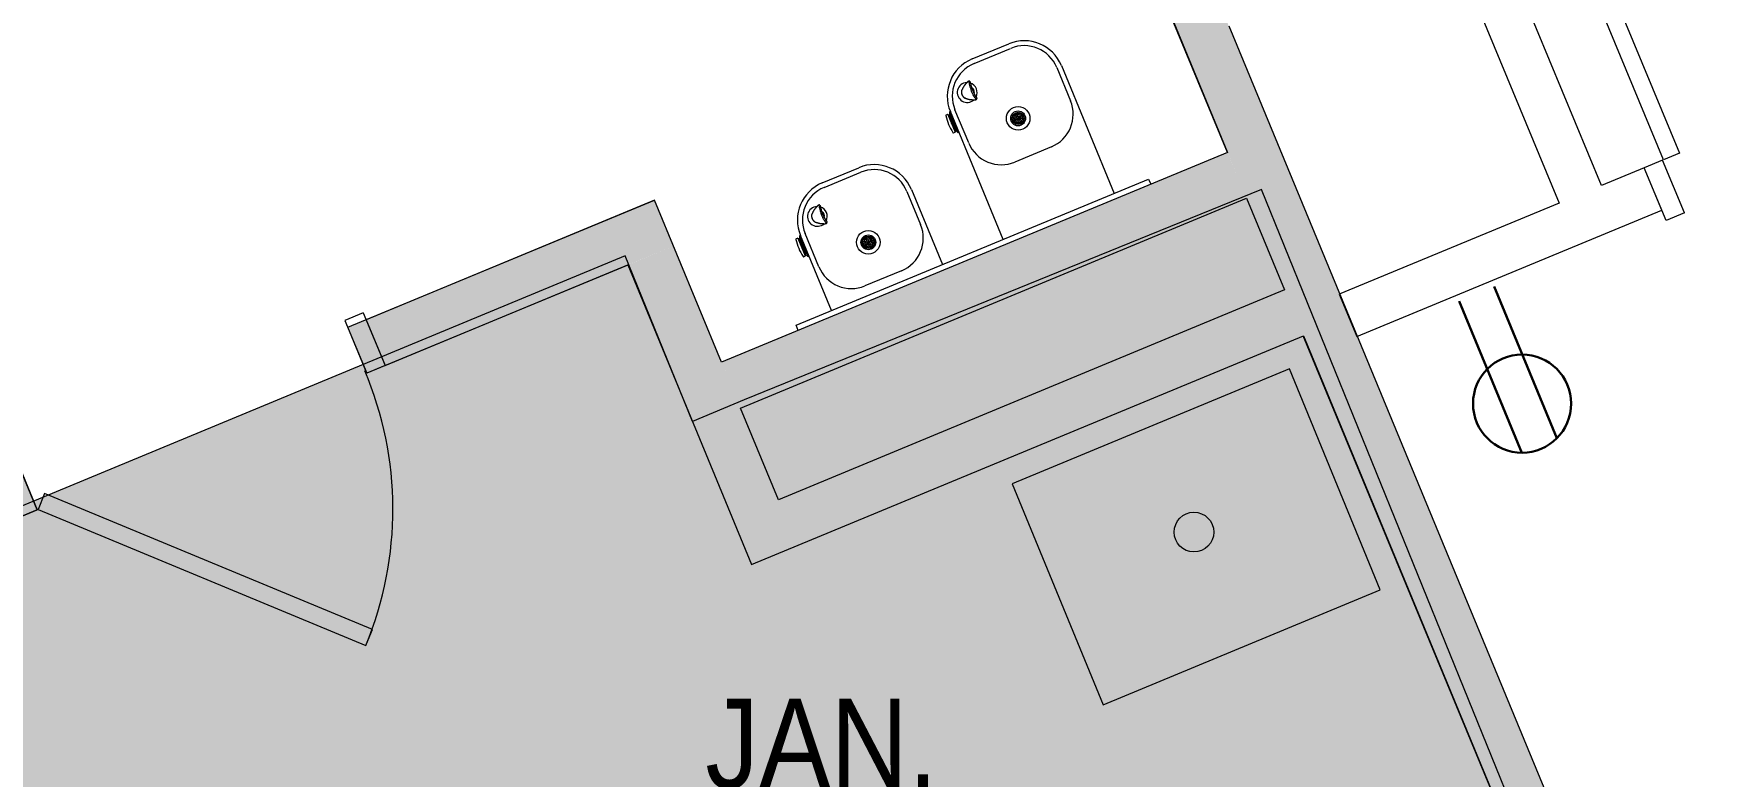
# Model space of a CAD drawing. Header units: inches. Extents: x 488 to 2071, y 800 to 2512.
# Drawn here: x 1135.2 to 1304, y 1503.1 to 1578 of the extents above; entities that cross this region are included whole.
import ezdxf

# ---------------------------------------------------------------- set-up
doc = ezdxf.new("R2010")
doc.units = ezdxf.units.IN
doc.header["$MEASUREMENT"] = 0
for name, color, linetype, lineweight in [('A-ANNO-NOTE', 131, 'Continuous', 30), ('A-DETL-GENF', 92, 'Continuous', 9), ('A-DETL-THIN', 151, 'Continuous', 9), ('A-DOOR', 31, 'Continuous', 13), ('A-DOOR-FRAM', 31, 'Continuous', 20), ('A-Flor-Shel-Text', 8, 'Continuous', 9), ('A-Flor-Shel-Tptn', 8, 'Continuous', 9), ('A-WALL', 113, 'Continuous', 9), ('A-WALL-PATT', 111, 'Continuous', 13), ('A-Wall-Shel', 8, 'Continuous', 9), ('A-Wall-Shel-Fill', 8, 'Continuous', 9), ('I-WALL', 2, 'Continuous', 9), ('P-Fixt-Shel', 8, 'Continuous', 9)]:
    doc.layers.add(name, color=color, linetype=linetype, lineweight=lineweight)
doc.styles.add('Stylus BT', font='stylu.ttf', dxfattribs={"width": 0.9, "height": 9})

# ---------------------------------------------------------------- blocks, each defined once
blk = doc.blocks.new('Revit Link EDITED_dwg-5488103-Level 1 POWER')
at = {"layer": 'A-Wall-Shel-Fill'}
h = blk.add_hatch(color=7, dxfattribs=at)
h.paths.add_polyline_path([(1377.13, 1436.77), (1377.13, 1436.83), (1375.21, 1437.62), (1330.52, 1456.14), (1330.49, 1456.09), (1376.75, 1436.93)], flags=0)
h.paths.add_polyline_path([(1327.95, 1457.14), (1327.95, 1457.2), (1301.56, 1468.14), (1300.91, 1469.7), (1299.27, 1469.02), (1327.72, 1457.24)], flags=0)
h.paths.add_polyline_path([(1289.55, 1465.37), (1291.54, 1466.2), (1289.76, 1470.49), (1294.44, 1472.43), (1294.3, 1472.75), (1287.64, 1469.99), (1289.45, 1465.61)], flags=0)
h.paths.add_polyline_path([(1210.36, 1531.02), (1261.41, 1552.17), (1257.57, 1561.41), (1206.53, 1540.26), (1209.56, 1532.94)], flags=0)
h.paths.add_polyline_path([(1168.82, 1543.77), (1170.66, 1544.54), (1168.75, 1549.16), (1166.9, 1548.41), (1168.75, 1543.94)], flags=0)
h.paths.add_polyline_path([(1255.66, 1566.03), (1255.67, 1566.03), (1255.66, 1566.03)], flags=0)
h = blk.add_hatch(color=7, dxfattribs=at)
h.paths.add_polyline_path([(1322.58, 1336.49), (1327.64, 1341.55), (1309.11, 1349.23), (1320.99, 1338)], flags=0)
h.paths.add_polyline_path([(1250.93, 1391.72), (1250.93, 1391.72), (1250.93, 1391.72)], flags=0)
h.paths.add_polyline_path([(1257.45, 1394.43), (1257.45, 1394.43), (1257.45, 1394.43)], flags=0)
h.paths.add_polyline_path([(1246.73, 1447.6), (1246.73, 1447.62), (1198.66, 1467.5), (1196.96, 1463.37), (1192.34, 1465.28), (1194.02, 1469.46), (1118, 1500.92), (1116.29, 1496.78), (1111.67, 1498.7), (1125.09, 1531.08), (1131.79, 1533.86), (1133.71, 1529.24), (1128.91, 1527.25), (1119.93, 1505.56), (1247.21, 1452.87), (1252.81, 1455.19), (1254.59, 1450.89), (1256.29, 1451.59), (1254.38, 1456.21), (1246.73, 1453.06), (1120, 1505.56), (1128.99, 1527.27), (1135.56, 1529.99), (1133.64, 1534.63), (1125.01, 1531.06), (1111.03, 1497.31), (1115.77, 1495.35), (1118.06, 1500.89), (1194.02, 1469.43), (1191.73, 1463.89), (1196.39, 1461.95), (1198.69, 1467.5), (1246.68, 1447.62)], flags=0)
at = {"layer": 'A-Wall-Shel', "color": 7}
blk.add_line((1255.66, 1566.03), (1248.89, 1582.37), dxfattribs=at)
at = {"layer": 'A-Wall-Shel', "color": 7, "flags": 128}
for points in [[(1195.15, 1554.68), (1168.82, 1543.77), (1166.9, 1548.41), (1197.85, 1561.23)], [(1291.54, 1466.2), (1289.55, 1465.37), (1287.64, 1469.99), (1294.3, 1472.75), (1263.31, 1547.55)], [(1120, 1505.56), (1128.99, 1527.27), (1135.56, 1529.99), (1133.64, 1534.63), (1125.01, 1531.06), (1111.03, 1497.31), (1115.77, 1495.35), (1118.06, 1500.89)]]:
    blk.add_lwpolyline(points, dxfattribs=at)
at = {"layer": 'P-Fixt-Shel', "color": 7}
for p, q in [((1229.9, 1575.45), (1233.59, 1576.98)), ((1230.09, 1574.99), (1233.78, 1576.52)), ((1238.44, 1574.59), (1239.82, 1571.24)), ((1238.9, 1574.78), (1244.23, 1561.9)), ((1228.91, 1572.43), (1228.91, 1572.43)), ((1230.09, 1572.09), (1230.09, 1572.09)), ((1230.09, 1572.09), (1230.09, 1572.09)), ((1230.09, 1572.09), (1230.09, 1572.09)), ((1229.55, 1566.98), (1228.16, 1570.33)), ((1227.42, 1569.86), (1227.26, 1569.79)), ((1227.44, 1569.85), (1228.17, 1568.08)), ((1228.01, 1568), (1228.17, 1568.07)), ((1237.9, 1566.58), (1234.2, 1565.05)), ((1214.77, 1562.96), (1218.47, 1564.49)), ((1214.96, 1562.5), (1218.66, 1564.03)), ((1223.31, 1562.1), (1224.7, 1558.75)), ((1223.78, 1562.29), (1226.91, 1554.73)), ((1214.96, 1559.61), (1214.96, 1559.61)), ((1214.96, 1559.6), (1214.96, 1559.6)), ((1214.96, 1559.6), (1214.96, 1559.6)), ((1212.31, 1557.37), (1212.15, 1557.31)), ((1212.32, 1557.37), (1213.06, 1555.6)), ((1214.42, 1554.49), (1213.04, 1557.84)), ((1212.89, 1555.52), (1213.05, 1555.58)), ((1222.77, 1554.1), (1219.08, 1552.57))]:
    blk.add_line(p, q, dxfattribs=at)
at = {"layer": 'P-Fixt-Shel', "color": 7, "flags": 128}
for points in [[(1229.64, 1573.21), (1229.64, 1573.21), (1229.64, 1573.21), (1229.63, 1573.21), (1229.62, 1573.21), (1229.62, 1573.22), (1229.61, 1573.22), (1229.6, 1573.22), (1229.6, 1573.22), (1229.59, 1573.22), (1229.59, 1573.22), (1229.58, 1573.22), (1229.58, 1573.22), (1229.57, 1573.21), (1229.57, 1573.21), (1229.56, 1573.21), (1229.56, 1573.21), (1229.55, 1573.21), (1229.55, 1573.21), (1229.54, 1573.21), (1229.54, 1573.21), (1229.54, 1573.2), (1229.53, 1573.2), (1229.53, 1573.2), (1229.52, 1573.2), (1229.52, 1573.2), (1229.51, 1573.19), (1229.51, 1573.19), (1229.5, 1573.19), (1229.49, 1573.18), (1229.48, 1573.17), (1229.48, 1573.17), (1229.48, 1573.17), (1229.46, 1573.16), (1229.46, 1573.15), (1229.45, 1573.15), (1229.45, 1573.15), (1229.44, 1573.14), (1229.44, 1573.14), (1229.43, 1573.13), (1229.41, 1573.12), (1229.4, 1573.1), (1229.38, 1573.08), (1229.37, 1573.07), (1229.36, 1573.06), (1229.35, 1573.05), (1229.33, 1573.03), (1229.32, 1573.02), (1229.31, 1573.01), (1229.3, 1572.99), (1229.28, 1572.97), (1229.26, 1572.94), (1229.24, 1572.93), (1229.23, 1572.91), (1229.21, 1572.89), (1229.19, 1572.87), (1229.18, 1572.85), (1229.17, 1572.83), (1229.16, 1572.82), (1229.16, 1572.82), (1229.13, 1572.8), (1229.12, 1572.78), (1229.1, 1572.76), (1229.09, 1572.74), (1229.07, 1572.71), (1229.06, 1572.69), (1229.04, 1572.67), (1229.03, 1572.64), (1229.01, 1572.62), (1229, 1572.6), (1228.99, 1572.58), (1228.98, 1572.57), (1228.97, 1572.55), (1228.96, 1572.53), (1228.95, 1572.51), (1228.95, 1572.5), (1228.94, 1572.49), (1228.94, 1572.48), (1228.93, 1572.47), (1228.93, 1572.46), (1228.92, 1572.45), (1228.92, 1572.45), (1228.92, 1572.44), (1228.92, 1572.43), (1228.91, 1572.43), (1228.91, 1572.42), (1228.91, 1572.42), (1228.91, 1572.42), (1228.9, 1572.41), (1228.9, 1572.41), (1228.9, 1572.4), (1228.89, 1572.39), (1228.89, 1572.39), (1228.89, 1572.38), (1228.89, 1572.38), (1228.89, 1572.38), (1228.89, 1572.38), (1228.89, 1572.37), (1228.88, 1572.37), (1228.88, 1572.37), (1228.88, 1572.37), (1228.88, 1572.37), (1228.88, 1572.37), (1228.88, 1572.37), (1228.88, 1572.37), (1228.87, 1572.35), (1228.87, 1572.34), (1228.86, 1572.33), (1228.86, 1572.33), (1228.86, 1572.33), (1228.86, 1572.33), (1228.86, 1572.33), (1228.87, 1572.34), (1228.86, 1572.33), (1228.86, 1572.33), (1228.86, 1572.33), (1228.86, 1572.33), (1228.86, 1572.32), (1228.86, 1572.32), (1228.86, 1572.32), (1228.85, 1572.31), (1228.85, 1572.3), (1228.85, 1572.3), (1228.85, 1572.3), (1228.84, 1572.29), (1228.84, 1572.28), (1228.84, 1572.27), (1228.83, 1572.26), (1228.83, 1572.26), (1228.83, 1572.25), (1228.83, 1572.24), (1228.83, 1572.24), (1228.82, 1572.23), (1228.82, 1572.21), (1228.82, 1572.2), (1228.82, 1572.18), (1228.82, 1572.17), (1228.81, 1572.16), (1228.81, 1572.16), (1228.81, 1572.15), (1228.81, 1572.14), (1228.81, 1572.13), (1228.81, 1572.13), (1228.81, 1572.12), (1228.81, 1572.1), (1228.82, 1572.08), (1228.82, 1572.07), (1228.82, 1572.06), (1228.82, 1572.05), (1228.82, 1572.03), (1228.82, 1572.02), (1228.82, 1572.01), (1228.83, 1572.01), (1228.83, 1571.99), (1228.83, 1571.98), (1228.83, 1571.97), (1228.83, 1571.97), (1228.84, 1571.96), (1228.84, 1571.96), (1228.84, 1571.95), (1228.84, 1571.94), (1228.84, 1571.93), (1228.84, 1571.93), (1228.85, 1571.93), (1228.85, 1571.92), (1228.85, 1571.91), (1228.86, 1571.89), (1228.86, 1571.87), (1228.87, 1571.86), (1228.87, 1571.85), (1228.87, 1571.85), (1228.87, 1571.84), (1228.88, 1571.83), (1228.88, 1571.82), (1228.89, 1571.81), (1228.9, 1571.79), (1228.91, 1571.77), (1228.91, 1571.77), (1228.91, 1571.77), (1228.91, 1571.76), (1228.92, 1571.76), (1228.92, 1571.75), (1228.93, 1571.74), (1228.93, 1571.74), (1228.93, 1571.73), (1228.93, 1571.73), (1228.94, 1571.72), (1228.95, 1571.71), (1228.95, 1571.7), (1228.96, 1571.69), (1228.96, 1571.69), (1228.97, 1571.68), (1228.98, 1571.67), (1228.98, 1571.66), (1228.99, 1571.65), (1229, 1571.64), (1229.01, 1571.63), (1229.02, 1571.61), (1229.03, 1571.61), (1229.03, 1571.6)], [(1229.66, 1573.19), (1229.66, 1573.19), (1229.67, 1573.18), (1229.67, 1573.17), (1229.67, 1573.16), (1229.68, 1573.16), (1229.68, 1573.15), (1229.68, 1573.14), (1229.69, 1573.14), (1229.69, 1573.13), (1229.69, 1573.12), (1229.7, 1573.11), (1229.7, 1573.1), (1229.7, 1573.09), (1229.7, 1573.09), (1229.71, 1573.08), (1229.71, 1573.06), (1229.71, 1573.05), (1229.71, 1573.04), (1229.72, 1573.03), (1229.72, 1573.02), (1229.72, 1573.01), (1229.73, 1572.98), (1229.73, 1572.98), (1229.73, 1572.97), (1229.74, 1572.96), (1229.74, 1572.95), (1229.74, 1572.94), (1229.74, 1572.93), (1229.74, 1572.92), (1229.75, 1572.91), (1229.75, 1572.9), (1229.75, 1572.89), (1229.76, 1572.86), (1229.76, 1572.85), (1229.76, 1572.83), (1229.76, 1572.83), (1229.77, 1572.8), (1229.78, 1572.77), (1229.79, 1572.74), (1229.79, 1572.71), (1229.8, 1572.68), (1229.81, 1572.67), (1229.82, 1572.63), (1229.83, 1572.6), (1229.84, 1572.56), (1229.85, 1572.52), (1229.87, 1572.47), (1229.88, 1572.45), (1229.89, 1572.42), (1229.9, 1572.39), (1229.92, 1572.36), (1229.93, 1572.33), (1229.95, 1572.29), (1229.96, 1572.25), (1229.98, 1572.22), (1229.99, 1572.19), (1230, 1572.16), (1230.01, 1572.14), (1230.03, 1572.11), (1230.05, 1572.06), (1230.06, 1572.02), (1230.08, 1571.99), (1230.1, 1571.96), (1230.11, 1571.93), (1230.12, 1571.91), (1230.13, 1571.89), (1230.15, 1571.86), (1230.16, 1571.83), (1230.18, 1571.81), (1230.2, 1571.78), (1230.21, 1571.75), (1230.23, 1571.73), (1230.23, 1571.72), (1230.24, 1571.71), (1230.25, 1571.7), (1230.25, 1571.7), (1230.26, 1571.69), (1230.26, 1571.68), (1230.27, 1571.67), (1230.27, 1571.66), (1230.28, 1571.65), (1230.28, 1571.65), (1230.3, 1571.63), (1230.3, 1571.61), (1230.31, 1571.6), (1230.31, 1571.6), (1230.32, 1571.59), (1230.33, 1571.58), (1230.33, 1571.57), (1230.34, 1571.56), (1230.34, 1571.55), (1230.34, 1571.54), (1230.35, 1571.53), (1230.35, 1571.52), (1230.36, 1571.52), (1230.36, 1571.51), (1230.36, 1571.5), (1230.37, 1571.49), (1230.37, 1571.49), (1230.37, 1571.48), (1230.37, 1571.48), (1230.38, 1571.47), (1230.38, 1571.46), (1230.38, 1571.45)], [(1229.84, 1572.57), (1229.84, 1572.57), (1229.85, 1572.57), (1229.85, 1572.56), (1229.86, 1572.56)], [(1229.86, 1572.56), (1229.86, 1572.56), (1229.86, 1572.56), (1229.86, 1572.56), (1229.86, 1572.56), (1229.86, 1572.56), (1229.87, 1572.56), (1229.87, 1572.56), (1229.87, 1572.55), (1229.87, 1572.55), (1229.88, 1572.55), (1229.88, 1572.55), (1229.88, 1572.55), (1229.89, 1572.55), (1229.89, 1572.54), (1229.89, 1572.54), (1229.9, 1572.54), (1229.9, 1572.54), (1229.9, 1572.54), (1229.9, 1572.53), (1229.9, 1572.53), (1229.9, 1572.53), (1229.9, 1572.53), (1229.9, 1572.53), (1229.9, 1572.53), (1229.91, 1572.53), (1229.91, 1572.52), (1229.91, 1572.52), (1229.92, 1572.52), (1229.92, 1572.52), (1229.92, 1572.51), (1229.92, 1572.51), (1229.93, 1572.51), (1229.93, 1572.5), (1229.93, 1572.5), (1229.94, 1572.5), (1229.94, 1572.49), (1229.94, 1572.49), (1229.94, 1572.48), (1229.95, 1572.48), (1229.95, 1572.48), (1229.95, 1572.47), (1229.96, 1572.47), (1229.96, 1572.47), (1229.96, 1572.46), (1229.96, 1572.46), (1229.97, 1572.46), (1229.97, 1572.45), (1229.97, 1572.45), (1229.98, 1572.44), (1229.98, 1572.44), (1229.98, 1572.44), (1229.98, 1572.43), (1229.99, 1572.43), (1229.99, 1572.42), (1229.99, 1572.42), (1229.99, 1572.42), (1230, 1572.41), (1230, 1572.41), (1230, 1572.4), (1230, 1572.4), (1230.01, 1572.4), (1230.01, 1572.39), (1230.01, 1572.39), (1230.01, 1572.38), (1230.01, 1572.38), (1230.02, 1572.37), (1230.02, 1572.37), (1230.02, 1572.37), (1230.02, 1572.36), (1230.03, 1572.36), (1230.03, 1572.35), (1230.03, 1572.35), (1230.03, 1572.34), (1230.03, 1572.34), (1230.04, 1572.34), (1230.04, 1572.33), (1230.04, 1572.33), (1230.04, 1572.32), (1230.04, 1572.32), (1230.04, 1572.31), (1230.05, 1572.31), (1230.05, 1572.3), (1230.05, 1572.3), (1230.05, 1572.3), (1230.05, 1572.29), (1230.05, 1572.29), (1230.06, 1572.28), (1230.06, 1572.28), (1230.06, 1572.27), (1230.06, 1572.27), (1230.06, 1572.26), (1230.06, 1572.26), (1230.06, 1572.25), (1230.06, 1572.25), (1230.07, 1572.24), (1230.07, 1572.24), (1230.07, 1572.24), (1230.07, 1572.23), (1230.07, 1572.23), (1230.07, 1572.22), (1230.07, 1572.22), (1230.07, 1572.21), (1230.07, 1572.21), (1230.08, 1572.2), (1230.08, 1572.2), (1230.08, 1572.19), (1230.08, 1572.19), (1230.08, 1572.18), (1230.08, 1572.18), (1230.08, 1572.18), (1230.08, 1572.17), (1230.08, 1572.17), (1230.08, 1572.16), (1230.08, 1572.16), (1230.08, 1572.15), (1230.08, 1572.15), (1230.08, 1572.14), (1230.08, 1572.14), (1230.08, 1572.13), (1230.08, 1572.13), (1230.08, 1572.13), (1230.08, 1572.12), (1230.09, 1572.12), (1230.09, 1572.11), (1230.09, 1572.11), (1230.09, 1572.11), (1230.09, 1572.11), (1230.09, 1572.11), (1230.09, 1572.11), (1230.09, 1572.11), (1230.09, 1572.11), (1230.09, 1572.11), (1230.09, 1572.11), (1230.09, 1572.11), (1230.09, 1572.1), (1230.09, 1572.1), (1230.09, 1572.1), (1230.09, 1572.1), (1230.09, 1572.1), (1230.09, 1572.1), (1230.09, 1572.1), (1230.09, 1572.1), (1230.09, 1572.1), (1230.09, 1572.1), (1230.09, 1572.1), (1230.09, 1572.1), (1230.09, 1572.1), (1230.09, 1572.1), (1230.09, 1572.1), (1230.09, 1572.1), (1230.09, 1572.09), (1230.09, 1572.09), (1230.09, 1572.09)], [(1230.08, 1572.05), (1230.08, 1572.04), (1230.08, 1572.04), (1230.08, 1572.04), (1230.07, 1572.04), (1230.07, 1572.03), (1230.07, 1572.03), (1230.07, 1572.03), (1230.07, 1572.03), (1230.07, 1572.03), (1230.07, 1572.02), (1230.07, 1572.02)], [(1230.09, 1572.09), (1230.09, 1572.09), (1230.09, 1572.09), (1230.09, 1572.09), (1230.09, 1572.09), (1230.09, 1572.09), (1230.09, 1572.09), (1230.09, 1572.09), (1230.09, 1572.09), (1230.09, 1572.09), (1230.09, 1572.09), (1230.09, 1572.09), (1230.09, 1572.09), (1230.09, 1572.09), (1230.09, 1572.09), (1230.09, 1572.09), (1230.09, 1572.09), (1230.09, 1572.08), (1230.08, 1572.08), (1230.08, 1572.08), (1230.08, 1572.07), (1230.08, 1572.07), (1230.08, 1572.07), (1230.08, 1572.07), (1230.08, 1572.07), (1230.08, 1572.06), (1230.08, 1572.06), (1230.08, 1572.06), (1230.08, 1572.06), (1230.08, 1572.06), (1230.08, 1572.05), (1230.08, 1572.05), (1230.08, 1572.05)], [(1230.09, 1572.09), (1230.09, 1572.09), (1230.09, 1572.09), (1230.09, 1572.09), (1230.09, 1572.09), (1230.09, 1572.09), (1230.09, 1572.09)], [(1230.09, 1572.09), (1230.09, 1572.09), (1230.09, 1572.09)], [(1230.09, 1572.09), (1230.09, 1572.09), (1230.09, 1572.09)], [(1233.03, 1557.26), (1227.7, 1570.14), (1227.61, 1570.11), (1228.47, 1568.03), (1228.56, 1568.06)], [(1229.04, 1571.6), (1229.04, 1571.59), (1229.05, 1571.59), (1229.05, 1571.59), (1229.05, 1571.58), (1229.06, 1571.58), (1229.07, 1571.57), (1229.08, 1571.56), (1229.1, 1571.55), (1229.11, 1571.54), (1229.12, 1571.54), (1229.12, 1571.53), (1229.13, 1571.53), (1229.14, 1571.53), (1229.14, 1571.52), (1229.14, 1571.52), (1229.15, 1571.52), (1229.16, 1571.51), (1229.17, 1571.51), (1229.18, 1571.51), (1229.18, 1571.51), (1229.19, 1571.5), (1229.19, 1571.5), (1229.2, 1571.5), (1229.2, 1571.5), (1229.2, 1571.5), (1229.2, 1571.5), (1229.21, 1571.5), (1229.21, 1571.5), (1229.22, 1571.49), (1229.21, 1571.5), (1229.21, 1571.5), (1229.21, 1571.5), (1229.21, 1571.5), (1229.21, 1571.5), (1229.22, 1571.49), (1229.23, 1571.49), (1229.25, 1571.49), (1229.25, 1571.48), (1229.25, 1571.48), (1229.25, 1571.48), (1229.25, 1571.48), (1229.25, 1571.48), (1229.25, 1571.48), (1229.25, 1571.48), (1229.26, 1571.48), (1229.26, 1571.48), (1229.26, 1571.48), (1229.26, 1571.48), (1229.27, 1571.48), (1229.27, 1571.47), (1229.28, 1571.47), (1229.29, 1571.47), (1229.3, 1571.47), (1229.3, 1571.47), (1229.31, 1571.47), (1229.31, 1571.47), (1229.31, 1571.47), (1229.31, 1571.47), (1229.32, 1571.46), (1229.33, 1571.46), (1229.33, 1571.46), (1229.34, 1571.45), (1229.35, 1571.45), (1229.36, 1571.45), (1229.37, 1571.44), (1229.38, 1571.44), (1229.39, 1571.44), (1229.4, 1571.43), (1229.42, 1571.43), (1229.44, 1571.42), (1229.46, 1571.41), (1229.48, 1571.41), (1229.5, 1571.41), (1229.52, 1571.4), (1229.54, 1571.39), (1229.57, 1571.39), (1229.6, 1571.38), (1229.63, 1571.37), (1229.65, 1571.37), (1229.68, 1571.37), (1229.71, 1571.36), (1229.73, 1571.36), (1229.74, 1571.36)], [(1229.74, 1571.36), (1229.74, 1571.36), (1229.74, 1571.36), (1229.74, 1571.36), (1229.75, 1571.36), (1229.77, 1571.36), (1229.78, 1571.36), (1229.8, 1571.35), (1229.82, 1571.35), (1229.85, 1571.35), (1229.88, 1571.35), (1229.9, 1571.34), (1229.92, 1571.34), (1229.96, 1571.34), (1229.98, 1571.34), (1230, 1571.34), (1230.02, 1571.33), (1230.04, 1571.33), (1230.06, 1571.33), (1230.07, 1571.33), (1230.09, 1571.33), (1230.1, 1571.33), (1230.13, 1571.33), (1230.15, 1571.33), (1230.17, 1571.33), (1230.18, 1571.33), (1230.19, 1571.33), (1230.2, 1571.33), (1230.2, 1571.33), (1230.21, 1571.33), (1230.22, 1571.33), (1230.24, 1571.34), (1230.24, 1571.34), (1230.24, 1571.34), (1230.26, 1571.34), (1230.26, 1571.34), (1230.27, 1571.35), (1230.28, 1571.35), (1230.28, 1571.35), (1230.29, 1571.35), (1230.29, 1571.35), (1230.3, 1571.35), (1230.3, 1571.35), (1230.31, 1571.36), (1230.31, 1571.36), (1230.31, 1571.36), (1230.32, 1571.36), (1230.32, 1571.37), (1230.33, 1571.37), (1230.33, 1571.37), (1230.33, 1571.37), (1230.34, 1571.38), (1230.34, 1571.38), (1230.35, 1571.38), (1230.35, 1571.39), (1230.36, 1571.39), (1230.36, 1571.39), (1230.36, 1571.4), (1230.37, 1571.4), (1230.37, 1571.41), (1230.37, 1571.42), (1230.38, 1571.42), (1230.38, 1571.43), (1230.38, 1571.43)], [(1228.14, 1568.16), (1228.29, 1568.22), (1227.62, 1569.84), (1227.47, 1569.78)], [(1212.35, 1548.09), (1212.14, 1548.61), (1247.71, 1563.34), (1247.92, 1562.82)], [(1213.79, 1559.94), (1213.79, 1559.94), (1213.79, 1559.94), (1213.79, 1559.93), (1213.79, 1559.93), (1213.78, 1559.92), (1213.78, 1559.92), (1213.78, 1559.91), (1213.77, 1559.9), (1213.77, 1559.9), (1213.77, 1559.9), (1213.77, 1559.9), (1213.76, 1559.89), (1213.76, 1559.89), (1213.76, 1559.89), (1213.76, 1559.88), (1213.76, 1559.88), (1213.76, 1559.88), (1213.76, 1559.88), (1213.76, 1559.88), (1213.76, 1559.88), (1213.76, 1559.88), (1213.75, 1559.86), (1213.74, 1559.85), (1213.74, 1559.85), (1213.74, 1559.84), (1213.74, 1559.84), (1213.74, 1559.84), (1213.74, 1559.85), (1213.74, 1559.85), (1213.74, 1559.84), (1213.74, 1559.84), (1213.74, 1559.84), (1213.74, 1559.84), (1213.74, 1559.84), (1213.74, 1559.84), (1213.73, 1559.83), (1213.73, 1559.82), (1213.73, 1559.82), (1213.73, 1559.81), (1213.72, 1559.81), (1213.72, 1559.8), (1213.72, 1559.79), (1213.71, 1559.78), (1213.71, 1559.78), (1213.71, 1559.77), (1213.71, 1559.76), (1213.71, 1559.76), (1213.7, 1559.75), (1213.7, 1559.74), (1213.7, 1559.73), (1213.7, 1559.71), (1213.69, 1559.7), (1213.69, 1559.68), (1213.69, 1559.67), (1213.69, 1559.67), (1213.69, 1559.66), (1213.69, 1559.66), (1213.69, 1559.65), (1213.69, 1559.64), (1213.69, 1559.63), (1213.69, 1559.61), (1213.69, 1559.59), (1213.69, 1559.58), (1213.7, 1559.57), (1213.7, 1559.56), (1213.7, 1559.55), (1213.7, 1559.53), (1213.7, 1559.53), (1213.7, 1559.52), (1213.71, 1559.51), (1213.71, 1559.49), (1213.71, 1559.49), (1213.71, 1559.48), (1213.71, 1559.47), (1213.71, 1559.47), (1213.72, 1559.46), (1213.72, 1559.45), (1213.72, 1559.45), (1213.72, 1559.44), (1213.72, 1559.44), (1213.72, 1559.44), (1213.73, 1559.42), (1213.73, 1559.4), (1213.74, 1559.39), (1213.74, 1559.37), (1213.75, 1559.36), (1213.75, 1559.36), (1213.75, 1559.35), (1213.75, 1559.35), (1213.76, 1559.33), (1213.77, 1559.32), (1213.78, 1559.3), (1213.79, 1559.29), (1213.79, 1559.28), (1213.79, 1559.28), (1213.79, 1559.27), (1213.8, 1559.27), (1213.8, 1559.26), (1213.8, 1559.26), (1213.81, 1559.25), (1213.81, 1559.25), (1213.81, 1559.24), (1213.82, 1559.23), (1213.82, 1559.22), (1213.83, 1559.21), (1213.83, 1559.21), (1213.84, 1559.2), (1213.85, 1559.19), (1213.85, 1559.18), (1213.86, 1559.17), (1213.87, 1559.16), (1213.88, 1559.15), (1213.89, 1559.14), (1213.9, 1559.13), (1213.91, 1559.12), (1213.91, 1559.11)], [(1214.52, 1560.72), (1214.52, 1560.72), (1214.51, 1560.72), (1214.51, 1560.72), (1214.5, 1560.73), (1214.49, 1560.73), (1214.48, 1560.73), (1214.48, 1560.73), (1214.48, 1560.73), (1214.47, 1560.73), (1214.46, 1560.73), (1214.46, 1560.73), (1214.45, 1560.73), (1214.45, 1560.73), (1214.44, 1560.73), (1214.44, 1560.73), (1214.43, 1560.72), (1214.43, 1560.72), (1214.43, 1560.72), (1214.42, 1560.72), (1214.42, 1560.72), (1214.41, 1560.72), (1214.41, 1560.71), (1214.4, 1560.71), (1214.4, 1560.71), (1214.4, 1560.71), (1214.39, 1560.7), (1214.39, 1560.7), (1214.38, 1560.7), (1214.37, 1560.69), (1214.36, 1560.69), (1214.36, 1560.68), (1214.35, 1560.68), (1214.34, 1560.67), (1214.33, 1560.67), (1214.32, 1560.66), (1214.32, 1560.66), (1214.32, 1560.66), (1214.31, 1560.65), (1214.31, 1560.64), (1214.29, 1560.63), (1214.27, 1560.61), (1214.26, 1560.59), (1214.25, 1560.58), (1214.24, 1560.57), (1214.22, 1560.56), (1214.21, 1560.55), (1214.2, 1560.53), (1214.19, 1560.52), (1214.17, 1560.5), (1214.16, 1560.49), (1214.13, 1560.45), (1214.12, 1560.44), (1214.11, 1560.42), (1214.09, 1560.4), (1214.07, 1560.38), (1214.06, 1560.36), (1214.04, 1560.35), (1214.04, 1560.34), (1214.03, 1560.33), (1214.01, 1560.31), (1214, 1560.29), (1213.98, 1560.27), (1213.97, 1560.25), (1213.95, 1560.23), (1213.94, 1560.21), (1213.92, 1560.18), (1213.9, 1560.15), (1213.89, 1560.13), (1213.88, 1560.11), (1213.87, 1560.1), (1213.86, 1560.08), (1213.85, 1560.06), (1213.84, 1560.04), (1213.83, 1560.02), (1213.82, 1560.01), (1213.82, 1560), (1213.81, 1559.99), (1213.81, 1559.98), (1213.81, 1559.97), (1213.8, 1559.97), (1213.8, 1559.96), (1213.8, 1559.95), (1213.79, 1559.95), (1213.79, 1559.94)], [(1214.53, 1560.7), (1214.54, 1560.7), (1214.54, 1560.69), (1214.55, 1560.68), (1214.55, 1560.68), (1214.55, 1560.67), (1214.56, 1560.66), (1214.56, 1560.66), (1214.56, 1560.65), (1214.57, 1560.64), (1214.57, 1560.63), (1214.57, 1560.62), (1214.58, 1560.62), (1214.58, 1560.61), (1214.58, 1560.6), (1214.58, 1560.59), (1214.59, 1560.58), (1214.59, 1560.56), (1214.59, 1560.56), (1214.59, 1560.54), (1214.6, 1560.53), (1214.6, 1560.52), (1214.61, 1560.5), (1214.61, 1560.49), (1214.61, 1560.48), (1214.61, 1560.47), (1214.62, 1560.46), (1214.62, 1560.45), (1214.62, 1560.44), (1214.62, 1560.43), (1214.62, 1560.42), (1214.63, 1560.41), (1214.63, 1560.4), (1214.63, 1560.37), (1214.64, 1560.36), (1214.64, 1560.34), (1214.64, 1560.34), (1214.65, 1560.31), (1214.66, 1560.28), (1214.66, 1560.25), (1214.67, 1560.22), (1214.68, 1560.2), (1214.68, 1560.18), (1214.69, 1560.14), (1214.7, 1560.11), (1214.72, 1560.08), (1214.73, 1560.03), (1214.75, 1559.99), (1214.76, 1559.96), (1214.77, 1559.93), (1214.78, 1559.91), (1214.79, 1559.88), (1214.81, 1559.84), (1214.82, 1559.8), (1214.84, 1559.76), (1214.86, 1559.73), (1214.87, 1559.7), (1214.88, 1559.67), (1214.89, 1559.65), (1214.9, 1559.62), (1214.92, 1559.57), (1214.94, 1559.53), (1214.96, 1559.5), (1214.97, 1559.47), (1214.99, 1559.44), (1215, 1559.42), (1215.01, 1559.4), (1215.03, 1559.37), (1215.04, 1559.35), (1215.06, 1559.32), (1215.08, 1559.29), (1215.09, 1559.27), (1215.11, 1559.24), (1215.11, 1559.23), (1215.12, 1559.23), (1215.12, 1559.22), (1215.13, 1559.21), (1215.13, 1559.2), (1215.14, 1559.19), (1215.15, 1559.18), (1215.15, 1559.17), (1215.16, 1559.17), (1215.16, 1559.16), (1215.17, 1559.14), (1215.18, 1559.13), (1215.19, 1559.12), (1215.19, 1559.11), (1215.2, 1559.1), (1215.2, 1559.09), (1215.21, 1559.08), (1215.21, 1559.07), (1215.22, 1559.06), (1215.22, 1559.05), (1215.23, 1559.05), (1215.23, 1559.04), (1215.23, 1559.03), (1215.24, 1559.02), (1215.24, 1559.01), (1215.24, 1559.01), (1215.25, 1559), (1215.25, 1558.99), (1215.25, 1558.99), (1215.25, 1558.98), (1215.26, 1558.97), (1215.26, 1558.96)], [(1214.72, 1560.08), (1214.72, 1560.08), (1214.72, 1560.08), (1214.73, 1560.08), (1214.73, 1560.07)], [(1214.73, 1560.07), (1214.74, 1560.07), (1214.74, 1560.07), (1214.74, 1560.07), (1214.74, 1560.07), (1214.74, 1560.07), (1214.74, 1560.07), (1214.75, 1560.07), (1214.75, 1560.07), (1214.75, 1560.07), (1214.75, 1560.06), (1214.76, 1560.06), (1214.76, 1560.06), (1214.76, 1560.06), (1214.77, 1560.06), (1214.77, 1560.05), (1214.77, 1560.05), (1214.77, 1560.05), (1214.78, 1560.05), (1214.78, 1560.05), (1214.78, 1560.05), (1214.78, 1560.04), (1214.78, 1560.04), (1214.78, 1560.04), (1214.78, 1560.04), (1214.79, 1560.04), (1214.79, 1560.03), (1214.79, 1560.03), (1214.79, 1560.03), (1214.8, 1560.03), (1214.8, 1560.03), (1214.8, 1560.02), (1214.8, 1560.02), (1214.81, 1560.01), (1214.81, 1560.01), (1214.81, 1560.01), (1214.82, 1560), (1214.82, 1560), (1214.82, 1560), (1214.83, 1559.99), (1214.83, 1559.99), (1214.83, 1559.99), (1214.83, 1559.98), (1214.84, 1559.98), (1214.84, 1559.98), (1214.84, 1559.97), (1214.85, 1559.97), (1214.85, 1559.96), (1214.85, 1559.96), (1214.85, 1559.96), (1214.86, 1559.95), (1214.86, 1559.95), (1214.86, 1559.94), (1214.86, 1559.94), (1214.87, 1559.94), (1214.87, 1559.93), (1214.87, 1559.93), (1214.87, 1559.92), (1214.88, 1559.92), (1214.88, 1559.92), (1214.88, 1559.91), (1214.88, 1559.91), (1214.89, 1559.9), (1214.89, 1559.9), (1214.89, 1559.9), (1214.89, 1559.89), (1214.89, 1559.89), (1214.9, 1559.88), (1214.9, 1559.88), (1214.9, 1559.87), (1214.9, 1559.87), (1214.9, 1559.87), (1214.91, 1559.86), (1214.91, 1559.86), (1214.91, 1559.85), (1214.91, 1559.85), (1214.91, 1559.84), (1214.92, 1559.84), (1214.92, 1559.83), (1214.92, 1559.83), (1214.92, 1559.83), (1214.92, 1559.82), (1214.93, 1559.82), (1214.93, 1559.81), (1214.93, 1559.81), (1214.93, 1559.8), (1214.93, 1559.8), (1214.93, 1559.79), (1214.93, 1559.79), (1214.94, 1559.78), (1214.94, 1559.78), (1214.94, 1559.78), (1214.94, 1559.77), (1214.94, 1559.77), (1214.94, 1559.76), (1214.94, 1559.76), (1214.94, 1559.75), (1214.95, 1559.75), (1214.95, 1559.74), (1214.95, 1559.74), (1214.95, 1559.73), (1214.95, 1559.73), (1214.95, 1559.72), (1214.95, 1559.72), (1214.95, 1559.72), (1214.95, 1559.71), (1214.95, 1559.71), (1214.96, 1559.7), (1214.96, 1559.7), (1214.96, 1559.69), (1214.96, 1559.69), (1214.96, 1559.68), (1214.96, 1559.68), (1214.96, 1559.67), (1214.96, 1559.67), (1214.96, 1559.66), (1214.96, 1559.66), (1214.96, 1559.66), (1214.96, 1559.65), (1214.96, 1559.65), (1214.96, 1559.64), (1214.96, 1559.64), (1214.96, 1559.63), (1214.96, 1559.63), (1214.96, 1559.62), (1214.96, 1559.62), (1214.96, 1559.62), (1214.96, 1559.62), (1214.96, 1559.62), (1214.96, 1559.62), (1214.96, 1559.62), (1214.96, 1559.62), (1214.96, 1559.62), (1214.96, 1559.62), (1214.96, 1559.62), (1214.96, 1559.62), (1214.96, 1559.62), (1214.96, 1559.62), (1214.96, 1559.62), (1214.96, 1559.61), (1214.96, 1559.61), (1214.96, 1559.61), (1214.96, 1559.61), (1214.96, 1559.61), (1214.96, 1559.61), (1214.96, 1559.61), (1214.96, 1559.61), (1214.96, 1559.61), (1214.96, 1559.61), (1214.96, 1559.61), (1214.96, 1559.61), (1214.96, 1559.61), (1214.96, 1559.61), (1214.96, 1559.61)], [(1213.91, 1559.11), (1213.92, 1559.11), (1213.92, 1559.1), (1213.93, 1559.1), (1213.93, 1559.1), (1213.94, 1559.09), (1213.95, 1559.08), (1213.96, 1559.07), (1213.97, 1559.06), (1213.98, 1559.06), (1214, 1559.05), (1214, 1559.05), (1214.01, 1559.04), (1214.01, 1559.04), (1214.02, 1559.04), (1214.02, 1559.03), (1214.03, 1559.03), (1214.04, 1559.03), (1214.05, 1559.02), (1214.05, 1559.02), (1214.06, 1559.02), (1214.06, 1559.02), (1214.07, 1559.01), (1214.08, 1559.01), (1214.08, 1559.01), (1214.08, 1559.01), (1214.08, 1559.01), (1214.08, 1559.01), (1214.09, 1559.01), (1214.09, 1559.01), (1214.09, 1559.01), (1214.09, 1559.01), (1214.08, 1559.01), (1214.09, 1559.01), (1214.09, 1559.01), (1214.09, 1559.01), (1214.11, 1559), (1214.12, 1559), (1214.13, 1559), (1214.13, 1559), (1214.13, 1559), (1214.13, 1559), (1214.12, 1559), (1214.13, 1559), (1214.13, 1558.99), (1214.13, 1558.99), (1214.14, 1558.99), (1214.14, 1558.99), (1214.14, 1558.99), (1214.14, 1558.99), (1214.15, 1558.99), (1214.16, 1558.98), (1214.17, 1558.98), (1214.17, 1558.98), (1214.18, 1558.98), (1214.18, 1558.98), (1214.19, 1558.98), (1214.19, 1558.98), (1214.19, 1558.98), (1214.2, 1558.97), (1214.2, 1558.97), (1214.21, 1558.97), (1214.22, 1558.97), (1214.22, 1558.96), (1214.23, 1558.96), (1214.24, 1558.96), (1214.25, 1558.95), (1214.26, 1558.95), (1214.28, 1558.94), (1214.29, 1558.94), (1214.32, 1558.93), (1214.34, 1558.93), (1214.36, 1558.92), (1214.38, 1558.92), (1214.39, 1558.91), (1214.42, 1558.91), (1214.45, 1558.9), (1214.48, 1558.89), (1214.51, 1558.89), (1214.53, 1558.88), (1214.56, 1558.88), (1214.59, 1558.87), (1214.61, 1558.87), (1214.62, 1558.87)], [(1214.62, 1558.87), (1214.62, 1558.87), (1214.62, 1558.87), (1214.62, 1558.87), (1214.63, 1558.87), (1214.64, 1558.87), (1214.66, 1558.87), (1214.68, 1558.87), (1214.7, 1558.86), (1214.72, 1558.86), (1214.76, 1558.86), (1214.77, 1558.86), (1214.8, 1558.86), (1214.84, 1558.85), (1214.86, 1558.85), (1214.88, 1558.85), (1214.9, 1558.85), (1214.92, 1558.84), (1214.93, 1558.84), (1214.95, 1558.84), (1214.97, 1558.84), (1214.98, 1558.84), (1215.01, 1558.84), (1215.03, 1558.84), (1215.05, 1558.84), (1215.06, 1558.84), (1215.07, 1558.84), (1215.07, 1558.84), (1215.08, 1558.84), (1215.09, 1558.85), (1215.1, 1558.85), (1215.11, 1558.85), (1215.12, 1558.85), (1215.12, 1558.85), (1215.13, 1558.85), (1215.14, 1558.86), (1215.15, 1558.86), (1215.15, 1558.86), (1215.16, 1558.86), (1215.17, 1558.86), (1215.17, 1558.86), (1215.17, 1558.87), (1215.18, 1558.87), (1215.18, 1558.87), (1215.19, 1558.87), (1215.19, 1558.87), (1215.2, 1558.88), (1215.2, 1558.88), (1215.2, 1558.88), (1215.21, 1558.88), (1215.21, 1558.88), (1215.22, 1558.89), (1215.22, 1558.89), (1215.22, 1558.89), (1215.23, 1558.9), (1215.23, 1558.9), (1215.24, 1558.91), (1215.24, 1558.91), (1215.24, 1558.92), (1215.25, 1558.92), (1215.25, 1558.93), (1215.25, 1558.93), (1215.25, 1558.94), (1215.26, 1558.94)], [(1214.96, 1559.56), (1214.96, 1559.56), (1214.95, 1559.56), (1214.95, 1559.55), (1214.95, 1559.55), (1214.95, 1559.55), (1214.95, 1559.54), (1214.95, 1559.54), (1214.95, 1559.54), (1214.95, 1559.54), (1214.94, 1559.54), (1214.94, 1559.53)], [(1214.96, 1559.61), (1214.96, 1559.61), (1214.96, 1559.61), (1214.96, 1559.61), (1214.96, 1559.61), (1214.96, 1559.6), (1214.96, 1559.6)], [(1214.96, 1559.6), (1214.96, 1559.6), (1214.96, 1559.6)], [(1214.96, 1559.6), (1214.96, 1559.6), (1214.96, 1559.6)], [(1214.96, 1559.6), (1214.96, 1559.6), (1214.96, 1559.6), (1214.96, 1559.6), (1214.96, 1559.6), (1214.96, 1559.6), (1214.96, 1559.6), (1214.96, 1559.6), (1214.96, 1559.6), (1214.96, 1559.6), (1214.96, 1559.6), (1214.96, 1559.6), (1214.96, 1559.6), (1214.96, 1559.6), (1214.96, 1559.6), (1214.96, 1559.6), (1214.96, 1559.6), (1214.96, 1559.59), (1214.96, 1559.59), (1214.96, 1559.59), (1214.96, 1559.58), (1214.96, 1559.58), (1214.96, 1559.58), (1214.96, 1559.58), (1214.96, 1559.58), (1214.96, 1559.58), (1214.96, 1559.57), (1214.96, 1559.57), (1214.96, 1559.57), (1214.96, 1559.57), (1214.96, 1559.57), (1214.96, 1559.56), (1214.96, 1559.56)], [(1213.02, 1555.67), (1213.16, 1555.73), (1212.49, 1557.35), (1212.35, 1557.29)], [(1215.71, 1550.09), (1212.57, 1557.65), (1212.49, 1557.62), (1213.35, 1555.54), (1213.44, 1555.57)]]:
    blk.add_lwpolyline(points, dxfattribs=at)
blk.add_lwpolyline([(1243.11, 1510.35), (1271.08, 1521.94), (1261.92, 1544.21), (1233.94, 1532.62)], close=True, dxfattribs=at)
at = {"layer": 'P-Fixt-Shel', "color": 7}
for centre, radius in [((1234.54, 1569.46), 1.19), ((1234.54, 1569.46), 0.75), ((1234.54, 1569.46), 0.625), ((1234.54, 1569.46), 0.589), ((1227.86, 1568.99), 0.0532), ((1234.09, 1569.52), 0.078), ((1234.12, 1569.29), 0.078), ((1234.18, 1569.73), 0.078), ((1234.27, 1569.1), 0.078), ((1234.32, 1569.49), 0.0938), ((1234.37, 1569.88), 0.078), ((1234.41, 1569.28), 0.0938), ((1234.45, 1569.67), 0.0938), ((1234.48, 1569.01), 0.078), ((1234.54, 1569.46), 0.0625), ((1234.6, 1569.91), 0.078), ((1234.63, 1569.24), 0.0938), ((1234.68, 1569.63), 0.0938), ((1234.71, 1569.04), 0.078), ((1234.76, 1569.43), 0.0938), ((1234.82, 1569.82), 0.078), ((1234.9, 1569.18), 0.078), ((1234.96, 1569.63), 0.078), ((1234.99, 1569.4), 0.078), ((1212.74, 1556.5), 0.0532), ((1219.42, 1556.97), 1.19), ((1219.42, 1556.97), 0.75), ((1219.42, 1556.97), 0.625), ((1219.42, 1556.97), 0.589), ((1218.97, 1557.03), 0.078), ((1219, 1556.8), 0.078), ((1219.06, 1557.25), 0.078), ((1219.14, 1556.61), 0.078), ((1219.2, 1557), 0.0938), ((1219.25, 1557.39), 0.078), ((1219.29, 1556.8), 0.0938), ((1219.33, 1557.19), 0.0938), ((1219.36, 1556.52), 0.078), ((1219.42, 1556.97), 0.0625), ((1219.48, 1557.42), 0.078), ((1219.51, 1556.76), 0.0938), ((1219.55, 1557.15), 0.0938), ((1219.59, 1556.55), 0.078), ((1219.64, 1556.94), 0.0938), ((1219.69, 1557.33), 0.078), ((1219.78, 1556.7), 0.078), ((1219.84, 1557.14), 0.078), ((1219.87, 1556.91), 0.078), ((1252.28, 1527.76), 2)]:
    blk.add_circle(centre, radius, dxfattribs=at)
for centre, radius, start, end in [((1235.15, 1573.23), 4.06, 22.5, 112.5), ((1235.15, 1573.23), 3.56, 22.5, 112.5), ((1231.45, 1571.7), 4.06, 112.5, 202.5), ((1231.45, 1571.7), 3.56, 112.5, 202.5), ((1229.4, 1572.07), 1, 92.3747, 312.6692), ((1229.5, 1573.02), 0.152, 76.3828, 100.5717), ((1229.62, 1573.16), 0.0483, 36.2054, 58.2445), ((1229.4, 1572.07), 1, 333.6369, 71.3557), ((1228.1, 1569.98), 0.5, 165.0785, 196.3186), ((1230.2, 1571.41), 0.0824, 293.7256, 339.32), ((1230.31, 1571.44), 0.0714, 350.3464, 5.2038), ((1236.53, 1569.88), 3.56, 292.5, 22.5), ((1227.28, 1569.76), 0.04, 112.5, 193.1074), ((1234.06, 1571.33), 7, 193.1062, 200.8054), ((1227.43, 1569.85), 0.01, 22.5, 112.5), ((1233.9, 1571.72), 7, 204.1946, 211.8938), ((1227.99, 1568.04), 0.04, 211.8926, 292.5), ((1228.16, 1568.08), 0.01, 292.5, 22.5), ((1228.73, 1568.46), 0.5, 208.6814, 239.9215), ((1232.84, 1568.34), 3.56, 202.5, 292.5), ((1220.02, 1560.74), 4.06, 22.5, 112.5), ((1220.02, 1560.74), 3.56, 22.5, 112.5), ((1216.33, 1559.21), 4.06, 112.5, 202.5), ((1216.33, 1559.21), 3.56, 112.5, 202.5), ((1214.28, 1559.58), 1, 92.3747, 312.6692), ((1214.38, 1560.53), 0.152, 76.3828, 100.5717), ((1214.49, 1560.68), 0.0483, 36.2054, 58.2445), ((1214.28, 1559.58), 1, 333.6369, 71.3557), ((1215.08, 1558.93), 0.0824, 293.7256, 339.32), ((1215.18, 1558.95), 0.0714, 350.3464, 5.2038), ((1221.41, 1557.39), 3.56, 292.5, 22.5), ((1212.16, 1557.27), 0.04, 112.5, 193.1074), ((1218.94, 1558.85), 7, 193.1062, 200.8054), ((1212.31, 1557.36), 0.01, 22.5, 112.5), ((1212.97, 1557.49), 0.5, 165.0785, 196.3186), ((1218.78, 1559.23), 7, 204.1946, 211.8938), ((1212.87, 1555.55), 0.04, 211.8926, 292.5), ((1213.05, 1555.59), 0.01, 292.5, 22.5), ((1213.6, 1555.97), 0.5, 208.6814, 239.9215), ((1217.72, 1555.86), 3.56, 202.5, 292.5)]:
    blk.add_arc(centre, radius, start, end, dxfattribs=at)
for points, knots in [([(1228.83, 1571.99), (1228.83, 1571.99), (1228.83, 1571.99), (1228.83, 1571.99), (1228.83, 1571.98), (1228.83, 1571.96), (1228.83, 1571.95), (1228.84, 1571.94), (1228.84, 1571.93), (1228.84, 1571.91), (1228.85, 1571.91), (1228.85, 1571.9), (1228.85, 1571.89), (1228.85, 1571.88), (1228.86, 1571.87), (1228.86, 1571.87), (1228.86, 1571.85), (1228.87, 1571.84), (1228.87, 1571.83), (1228.88, 1571.82), (1228.89, 1571.8), (1228.89, 1571.79), (1228.9, 1571.78), (1228.9, 1571.78), (1228.91, 1571.77), (1228.91, 1571.76), (1228.92, 1571.74), (1228.93, 1571.73), (1228.93, 1571.72), (1228.94, 1571.72), (1228.94, 1571.71)], [0, 0, 0, 0, 0.014523, 0.014523, 0.014523, 0.132588, 0.132588, 0.132588, 0.25054, 0.25054, 0.25054, 0.348221, 0.348221, 0.348221, 0.446536, 0.446536, 0.446536, 0.565017, 0.565017, 0.565017, 0.69019, 0.69019, 0.69019, 0.790831, 0.790831, 0.790831, 0.914696, 0.914696, 0.914696, 1, 1, 1, 1]), ([(1229.54, 1573.17), (1229.54, 1573.17), (1229.55, 1573.16), (1229.55, 1573.16), (1229.59, 1573.11), (1229.6, 1572.94), (1229.64, 1572.78), (1229.68, 1572.6), (1229.75, 1572.43), (1229.81, 1572.24)], [0, 0, 0, 0, 0.049878, 0.049878, 0.049878, 0.489919, 0.489919, 0.489919, 1, 1, 1, 1]), ([(1230.28, 1571.38), (1230.28, 1571.39), (1230.28, 1571.39), (1230.28, 1571.4), (1230.27, 1571.46), (1230.16, 1571.59), (1230.07, 1571.73), (1229.97, 1571.89), (1229.9, 1572.05), (1229.81, 1572.24)], [0, 0, 0, 0, 0.049878, 0.049878, 0.049878, 0.489919, 0.489919, 0.489919, 1, 1, 1, 1]), ([(1214.42, 1560.68), (1214.42, 1560.68), (1214.43, 1560.67), (1214.43, 1560.67), (1214.46, 1560.62), (1214.48, 1560.45), (1214.52, 1560.29), (1214.56, 1560.11), (1214.62, 1559.95), (1214.69, 1559.75)], [0, 0, 0, 0, 0.049878, 0.049878, 0.049878, 0.489919, 0.489919, 0.489919, 1, 1, 1, 1]), ([(1213.7, 1559.51), (1213.7, 1559.5), (1213.7, 1559.5), (1213.71, 1559.5), (1213.71, 1559.49), (1213.71, 1559.48), (1213.71, 1559.46), (1213.71, 1559.45), (1213.72, 1559.44), (1213.72, 1559.43), (1213.72, 1559.42), (1213.73, 1559.41), (1213.73, 1559.4), (1213.73, 1559.39), (1213.73, 1559.39), (1213.74, 1559.38), (1213.74, 1559.37), (1213.74, 1559.35), (1213.75, 1559.34), (1213.76, 1559.33), (1213.76, 1559.31), (1213.77, 1559.3), (1213.77, 1559.3), (1213.78, 1559.29), (1213.78, 1559.28), (1213.79, 1559.27), (1213.8, 1559.26), (1213.81, 1559.25), (1213.81, 1559.24), (1213.82, 1559.23), (1213.82, 1559.22)], [0, 0, 0, 0, 0.014523, 0.014523, 0.014523, 0.132588, 0.132588, 0.132588, 0.25054, 0.25054, 0.25054, 0.348221, 0.348221, 0.348221, 0.446536, 0.446536, 0.446536, 0.565017, 0.565017, 0.565017, 0.69019, 0.69019, 0.69019, 0.790831, 0.790831, 0.790831, 0.914696, 0.914696, 0.914696, 1, 1, 1, 1]), ([(1215.16, 1558.9), (1215.16, 1558.9), (1215.16, 1558.91), (1215.16, 1558.91), (1215.15, 1558.97), (1215.04, 1559.1), (1214.95, 1559.24), (1214.85, 1559.4), (1214.78, 1559.56), (1214.69, 1559.75)], [0, 0, 0, 0, 0.049878, 0.049878, 0.049878, 0.489919, 0.489919, 0.489919, 1, 1, 1, 1])]:
    blk.add_open_spline(points, degree=3, knots=knots, dxfattribs=at)
at = {"layer": 'A-Flor-Shel-Text', "insert": (1214.71, 1510.95), "char_height": 9, "width": 31.573, "attachment_point": 2, "line_spacing_factor": 1.091849, "style": 'Stylus BT'}
blk.add_mtext('JAN.\\PCLO.', dxfattribs=at)
blk = doc.blocks.new('Single Flush - OTJ_SOLIDFLUSH_ALUM-5474487-Level 1 POWER')
at = {"layer": 'A-DOOR', "lineweight": 20}
for p, q in [((16.15625, -2.3125), (17.90625, -2.3125)), ((16.15625, -38.125), (16.15625, -2.3125)), ((17.90625, -2.3125), (17.90625, -38.125)), ((17.90625, -38.125), (16.15625, -38.125))]:
    blk.add_line(p, q, dxfattribs=at)
at = {"layer": 'A-DOOR', "lineweight": 9}
blk.add_arc((17.90625, -2.3125), 35.8125, 179.5, 270, dxfattribs=at)
at = {"layer": 'A-DOOR-FRAM'}
for p, q in [((-20, 3.4375), (-20, -2.3125)), ((-20, 3.4375), (-18, 3.4375)), ((-18, 3.4375), (-18, -2.3125)), ((18.000004, 3.4375), (18.000004, -2.3125)), ((18.000004, 3.4375), (20.000004, 3.4375)), ((20.000004, 3.4375), (20.000004, -2.3125)), ((-20, -2.3125), (-18, -2.3125)), ((18.000004, -2.3125), (20.000004, -2.3125))]:
    blk.add_line(p, q, dxfattribs=at)
blk = doc.blocks.new('Single Flush - OTJ_SOLIDFLUSH_ALUM-5309654-Level 1 POWER')
at = {"layer": 'A-DOOR', "color": 55, "lineweight": 20}
for p, q in [((-7.42, 27.82), (-8.65, 26.59)), ((17.91, 2.5), (-7.42, 27.82)), ((-8.65, 26.59), (16.67, 1.26)), ((16.67, 1.26), (17.91, 2.5))]:
    blk.add_line(p, q, dxfattribs=at)
at = {"layer": 'A-DOOR', "lineweight": 9}
blk.add_arc((17.91, 2.5), 35.81, 135, 180.5, dxfattribs=at)
at = {"layer": 'A-DOOR-FRAM', "color": 55}
for p, q in [((-20, -3.25), (-20, 2.5)), ((-20, 2.5), (-18, 2.5)), ((-18, -3.25), (-18, 2.5)), ((18, -3.25), (18, 2.5)), ((18, 2.5), (20, 2.5)), ((20, -3.25), (20, 2.5)), ((-20, -3.25), (-18, -3.25)), ((18, -3.25), (20, -3.25))]:
    blk.add_line(p, q, dxfattribs=at)

msp = doc.modelspace()

# ---------------------------------------------------------------- hatches: boundary and pattern name
at = {"layer": 'A-DETL-GENF'}
h = msp.add_hatch(color=9, dxfattribs=at)
h.paths.add_polyline_path([(1231.21, 799.94), (1415.16, 799.94), (1461.44, 911.67), (1454.19, 914.67), (1460.19, 929.16), (1467.44, 926.16), (1483.65, 965.29), (1375.23, 1012.17), (1376.16, 1014.32), (1339.44, 1030.19), (1338.51, 1028.04), (1114.81, 1124.75), (1093.18, 1072.51), (1093.12, 1072.51), (1093.09, 1072.46), (997, 1112.26), (954.85, 1010.5), (954.06, 1010.84), (953.51, 1009.5), (920.23, 1023.28), (831.49, 809.04), (756.81, 839.97), (759.15, 845.61), (547.33, 933.35), (585.4, 1025.28), (752.68, 955.99), (848.55, 1187.43), (864.26, 1180.91), (870.06, 1194.9), (874.34, 1193.12), (905.88, 1265.96), (939.16, 1252.24), (939.58, 1253.23), (905.48, 1267.36), (888.45, 1226.24), (883.83, 1228.16), (902.78, 1273.89), (941.49, 1257.87), (943.66, 1263.09), (943.83, 1263.02), (958.13, 1296.06), (957.43, 1296.35), (996.19, 1389.93), (798.83, 1471.68), (838.32, 1567.02), (675.55, 1959.92), (630.52, 1928.39), (509.26, 1978.61), (488.05, 1927.42), (488.05, 799.94), (962.16, 799.94)], flags=0)
h.paths.add_polyline_path([(776.32, 846.05), (776.32, 846.05), (774.9, 846.64)], flags=0)
h.paths.add_polyline_path([(771.7, 847.96), (773.87, 853.2), (778.49, 851.28), (792.27, 884.54), (787.64, 886.46), (791.76, 896.39), (782.02, 900.42), (885.31, 1149.79), (845.1, 1166.44), (737.24, 906.04), (608.76, 959.26), (610.61, 963.74), (734.62, 912.38), (750.86, 951.6), (588.29, 1018.94), (553.94, 936.02), (761.06, 850.23), (761.82, 852.06), (771.32, 848.12)], flags=0)
h.paths.add_polyline_path([(793.67, 901.01), (895.06, 1145.78), (889.96, 1147.88), (788.57, 903.12), (792.27, 901.59)], flags=0)
h.paths.add_polyline_path([(1208.68, 1017.04), (1194.19, 1023.04), (1200.19, 1037.54), (1214.69, 1031.54), (1213.24, 1028.04)], flags=0)
h.paths.add_polyline_path([(1090.45, 1079.14), (1112.07, 1131.34), (1230.33, 1082.36), (1281.61, 1206.16), (1128.37, 1269.63), (1102.35, 1206.86), (1094.97, 1209.92), (1123.94, 1280.18), (1040.89, 1314.58), (990.18, 1192.17), (1069.67, 1159.21), (1060.48, 1137.02), (1055.86, 1138.93), (1063.1, 1156.5), (988.25, 1187.5), (980.98, 1169.95), (980.1, 1170.31), (966.38, 1137.03), (967.2, 1136.69), (964.91, 1131.14), (1039.78, 1100.13), (1042.08, 1105.67), (1046.7, 1103.76), (1044.4, 1098.22), (1088.56, 1079.93)], flags=0)
h.paths.add_polyline_path([(887.16, 1154.26), (891.3, 1164.3), (851.25, 1180.89), (847.09, 1170.85), (885.31, 1155.02)], flags=0)
h.paths.add_polyline_path([(904.36, 1164.29), (905.85, 1167.9), (870.61, 1183.16), (868.88, 1179), (904.34, 1164.3)], flags=0)
h.paths.add_polyline_path([(1283.14, 1209.85), (1287.81, 1221.14), (1134.66, 1284.58), (1129.99, 1273.29), (1281.61, 1210.49)], flags=0)
h.paths.add_polyline_path([(1289.34, 1224.83), (1290.07, 1226.59), (1331.78, 1327.29), (1322.58, 1336.49), (1309.06, 1349.25), (1221.09, 1385.7), (1246.73, 1447.6), (1198.68, 1467.46), (1196.39, 1461.95), (1191.73, 1463.89), (1193.99, 1469.44), (1118.06, 1500.89), (1115.77, 1495.35), (1114.37, 1495.93), (1100.65, 1462.65), (1101.99, 1462.09), (1095.1, 1445.46), (1171.08, 1414.03), (1177.95, 1430.63), (1182.62, 1428.69), (1173.78, 1407.4), (1093.17, 1440.79), (1042.46, 1318.38), (1081.48, 1302.23), (1125.55, 1284.06), (1154.48, 1354.23), (1162.11, 1351.08), (1136.1, 1288.31), (1287.81, 1225.47)], flags=0)
h.paths.add_polyline_path([(589.16, 1272.98), (574.66, 1278.98), (580.66, 1293.48), (595.16, 1287.48)], flags=0)
h.paths.add_polyline_path([(1338.28, 1342.98), (1375.21, 1432.15), (1292.74, 1466.31), (1291.68, 1465.88), (1291.54, 1466.2), (1289.55, 1465.37), (1287.64, 1469.99), (1294.3, 1472.75), (1263.3, 1547.54), (1207.64, 1524.53), (1195.14, 1554.67), (1168.82, 1543.77), (1168.46, 1544.64), (1135.2, 1530.87), (1135.56, 1529.99), (1128.98, 1527.25), (1120, 1505.56), (1246.75, 1453.06), (1254.38, 1456.21), (1256.29, 1451.59), (1254.59, 1450.89), (1254.72, 1450.57), (1253.1, 1449.9), (1234.13, 1404.09), (1257.45, 1394.41), (1250.97, 1378.72), (1331.47, 1345.38), (1333.68, 1347.58), (1338.22, 1343.04)], flags=0)
h.paths.add_polyline_path([(1246.34, 1380.64), (1250.93, 1391.72), (1232.21, 1399.47), (1227.64, 1388.39), (1238.78, 1383.77)], flags=0)
h.paths.add_polyline_path([(717.73, 1583.41), (703.24, 1589.41), (709.24, 1603.9), (723.74, 1597.9)], flags=0)
at = {"layer": 'A-WALL-PATT', "lineweight": 9}
for points in [[(1294.92, 1471.28), (1299.54, 1473.19), (1253.51, 1584.28), (1248.9, 1582.37), (1261.41, 1552.17), (1261.59, 1552.25), (1263.5, 1547.63), (1263.33, 1547.55), (1294.9, 1471.33)], [(1206.53, 1540.26), (1257.59, 1561.41), (1255.66, 1566.03), (1204.62, 1544.88), (1204.64, 1544.83)], [(1207.65, 1524.49), (1212.26, 1526.44), (1199.76, 1556.6), (1195.15, 1554.68), (1207.64, 1524.53)], [(1212.27, 1526.4), (1263.49, 1547.66), (1261.59, 1552.25), (1210.36, 1531.02), (1212.26, 1526.44)]]:
    msp.add_hatch(color=7, dxfattribs=at).paths.add_polyline_path(points, flags=0)
h = msp.add_hatch(color=7, dxfattribs=at)
h.paths.add_polyline_path([(1128.91, 1527.25), (1133.71, 1529.24), (1131.79, 1533.86), (1131.62, 1533.78), (1128.92, 1527.27)], flags=0)
h.paths.add_polyline_path([(1170.66, 1544.54), (1199.76, 1556.6), (1197.84, 1561.22), (1168.75, 1549.16), (1169.06, 1548.41)], flags=0)

# ---------------------------------------------------------------- linework, layer by layer
at = {"layer": 'A-ANNO-NOTE'}
for p, q in [((1282.58, 1552.5), (1288.9, 1537.23)), ((1282.58, 1552.5), (1288.9, 1537.23)), ((1279.04, 1551.03), (1285.36, 1535.76))]:
    msp.add_line(p, q, dxfattribs=at)
msp.add_circle((1285.39, 1540.71), 4.95, dxfattribs=at)
at = {"layer": 'A-DETL-THIN'}
for p, q in [((1259.1, 1562.3), (1206.88, 1541.08)), ((1298.4, 1465.61), (1259.1, 1562.3)), ((1194.9, 1555.6), (1127.45, 1527.66)), ((1201.67, 1538.92), (1194.9, 1555.6)), ((1206.88, 1541.08), (1201.67, 1538.92))]:
    msp.add_line(p, q, dxfattribs=at)
at = {"layer": 'A-WALL', "lineweight": 13}
for p, q in [((1293.39, 1562.69), (1279.91, 1595.22)), ((1277.94, 1587.91), (1289.12, 1560.92)), ((1297.72, 1564.48), (1293.39, 1562.69)), ((1299.49, 1560.21), (1297.72, 1564.48)), ((1289.12, 1560.92), (1266.94, 1551.73)), ((1268.71, 1547.46), (1299.49, 1560.21)), ((1266.94, 1551.73), (1268.71, 1547.46))]:
    msp.add_line(p, q, dxfattribs=at)
at = {"layer": 'I-WALL', "color": 55, "lineweight": 20}
for p, q in [((1248.9, 1582.38), (1255.67, 1566.03)), ((1299.54, 1473.19), (1255.82, 1578.75)), ((1255.67, 1566.03), (1204.62, 1544.88)), ((1197.85, 1561.22), (1168.75, 1549.16)), ((1204.62, 1544.88), (1197.85, 1561.22)), ((1206.53, 1540.26), (1257.59, 1561.41)), ((1257.59, 1561.41), (1261.41, 1552.17)), ((1170.66, 1544.54), (1195.14, 1554.69)), ((1195.14, 1554.69), (1207.65, 1524.49)), ((1261.41, 1552.17), (1210.36, 1531.02)), ((1168.75, 1549.16), (1170.66, 1544.54)), ((1207.65, 1524.49), (1263.33, 1547.55)), ((1263.33, 1547.55), (1294.44, 1472.43)), ((1210.36, 1531.02), (1206.53, 1540.26))]:
    msp.add_line(p, q, dxfattribs=at)

# ---------------------------------------------------------------- block references
at = {"layer": 'A-DOOR'}
for name, p, rotation in [('Single Flush - OTJ_SOLIDFLUSH_ALUM-5474487-Level 1 POWER', (1317.08, 1570), 202.4999999999996), ('Single Flush - OTJ_SOLIDFLUSH_ALUM-5309654-Level 1 POWER', (1151.23, 1539.2), 202.5000000000002)]:
    msp.add_blockref(name, p, dxfattribs=dict(at, rotation=rotation))
at = {"layer": 'A-Flor-Shel-Tptn', "color": 7}
msp.add_blockref('Revit Link EDITED_dwg-5488103-Level 1 POWER', (0, 0), dxfattribs=at)

doc.saveas('drawing.dxf')
